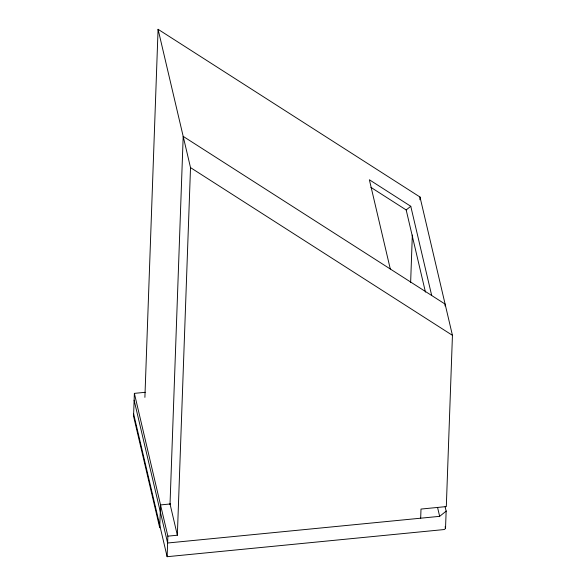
<?xml version="1.0" encoding="UTF-8"?>
<svg xmlns="http://www.w3.org/2000/svg" width="586" height="586" viewBox="0 0 586 586"><rect width="100%" height="100%" fill="white"/><g stroke="black" fill="none" stroke-linecap="round" stroke-linejoin="round"><path stroke-width="0.88" d="M145.218 392.305L134.377 393.367L133.557 416.199L159.722 527.752L160.542 504.92L170.482 503.945M144.896 397.359L158.074 29.3L420.001 197.021L452.443 335.339L446.312 506.582L421.004 509.066L420.675 518.2M445.104 506.714L446.144 511.153L445.521 528.521L444.247 529.539L167.127 556.7L167.867 536.153L134.377 393.367M170.013 504.443L183.191 136.384L445.118 304.105L445.052 305.929M167.867 536.153L177.353 535.223L190.516 167.618L158.074 29.3M410.64 282.423L412.332 235.059M419.898 199.753L420.001 197.021M425.451 292.114L406.179 209.949L410.771 206.279L369.37 179.77L390.298 269.011M134.128 400.223L167.618 543.002L439.654 516.339L446.298 511.036M370.916 187.366L406.179 209.949M190.516 167.618L452.443 335.339M410.771 206.279L431.699 295.52M445.111 526.741L445.521 528.521M437.574 507.469L439.654 516.339M170.028 503.989L177.353 535.223M133.637 413.921L167.127 556.7"/></g></svg>
